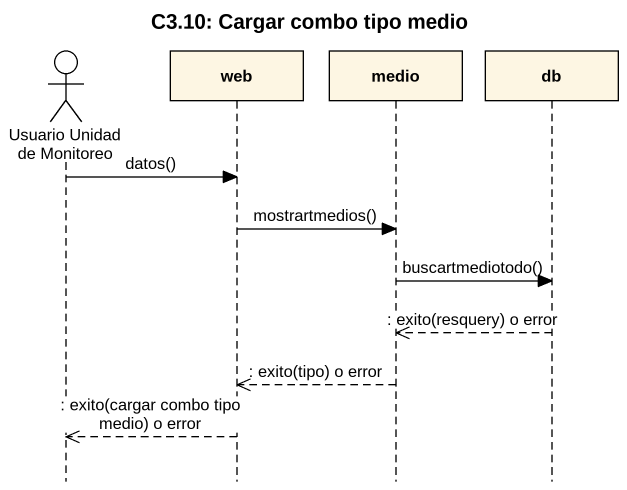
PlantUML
@startuml
title C3.10: Cargar combo tipo medio
hide footbox
actor "Usuario Unidad de Monitoreo" as Usuario_Unidad_de_Monitoreo
participant web
participant medio
participant db

Usuario_Unidad_de_Monitoreo -> web : datos()
web -> medio : mostrartmedios()
medio -> db : buscartmediotodo()
db -->> medio : : exito(resquery) o error
medio -->> web : : exito(tipo) o error
web -->> Usuario_Unidad_de_Monitoreo : : exito(cargar combo tipo medio) o error
@enduml
